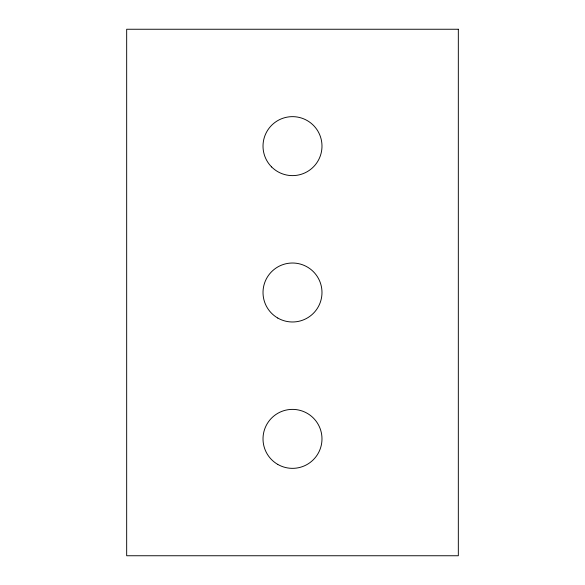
<?xml version="1.0" encoding="UTF-8"?>
<svg xmlns="http://www.w3.org/2000/svg" width="585" height="585" viewBox="0 0 585 585"><rect width="100%" height="100%" fill="white"/><g stroke="black" fill="none" stroke-linecap="round" stroke-linejoin="round"><path stroke-width="0.88" d="M458.326 29.25L126.674 29.25L126.674 555.75L458.326 555.75L458.326 29.25M277.758 318.035A29.484 29.484 0 0 0 321.984 292.5A29.484 29.484 0 0 0 277.758 266.965A29.484 29.484 0 0 0 277.758 318.035M277.758 464.402A29.484 29.484 0 0 0 321.984 438.867A29.484 29.484 0 0 0 277.758 413.332A29.484 29.484 0 0 0 277.758 464.402M271.652 166.981A29.484 29.484 0 0 0 320.982 153.767A29.484 29.484 0 0 0 284.866 117.651A29.484 29.484 0 0 0 271.652 166.981"/></g></svg>
